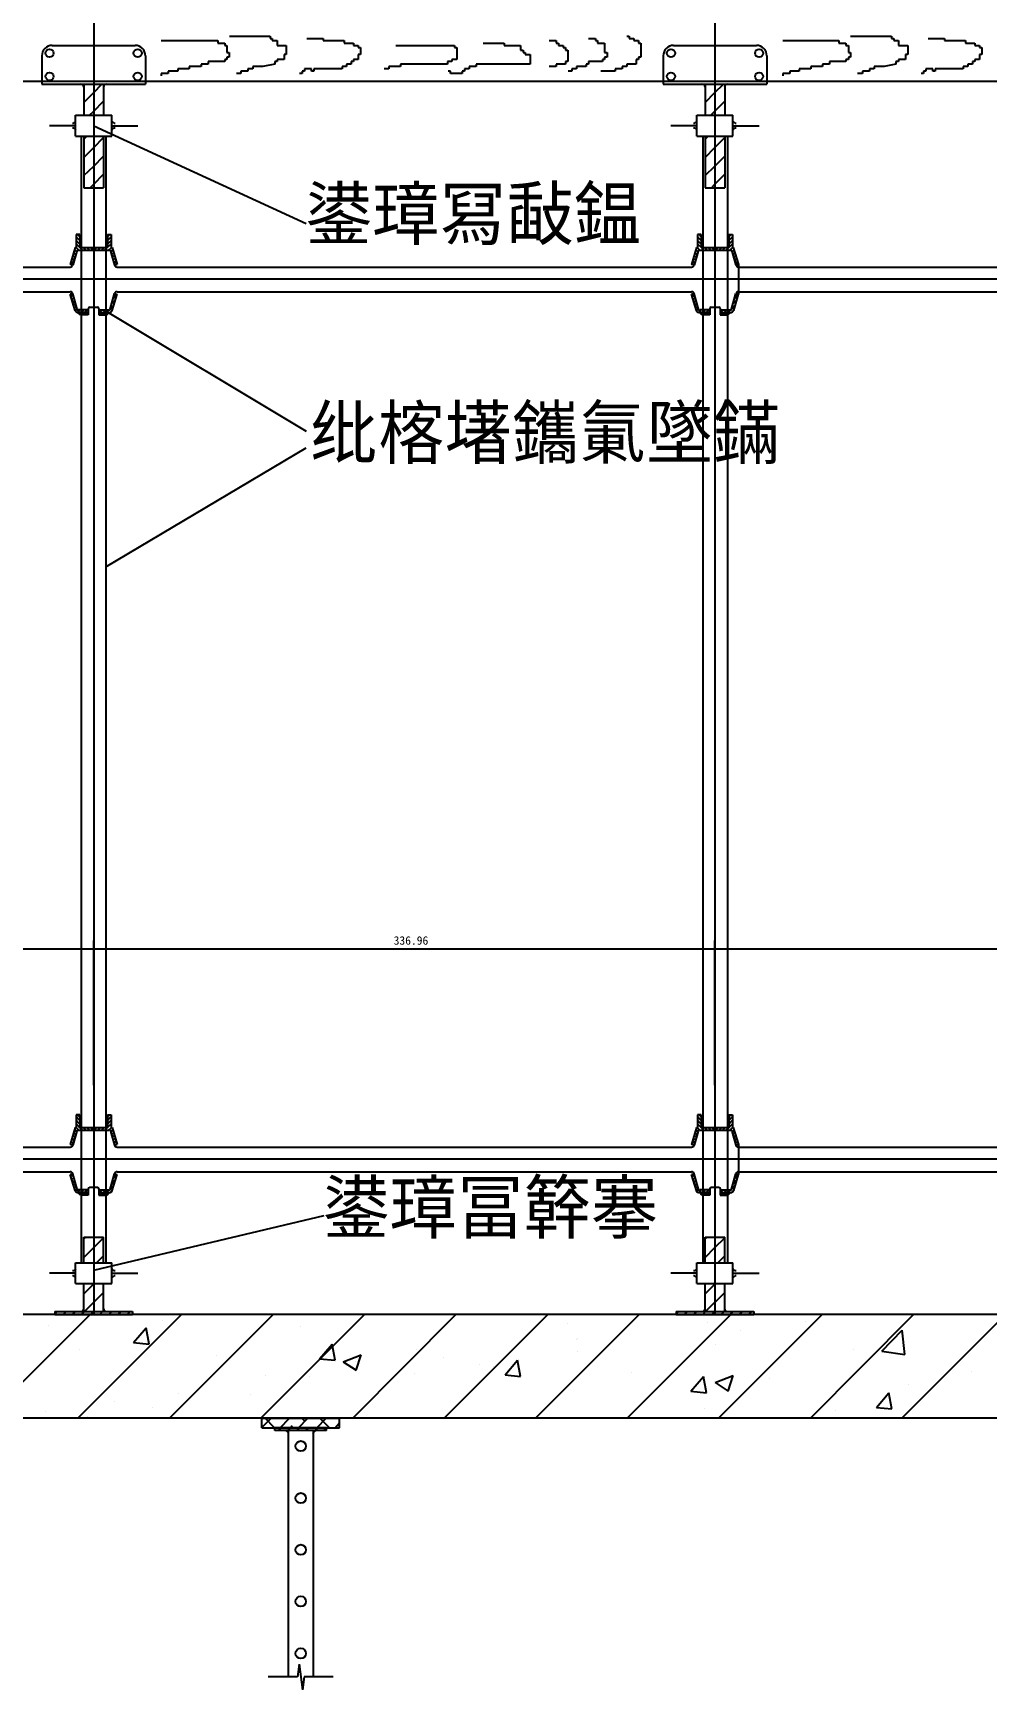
# Model space of a CAD drawing. Header units: metres. Extents: x 0 to 228, y 0 to 136.
# Drawn here: x 89.34 to 115.2, y 37.41 to 82.34 of the extents above; entities that cross this region are included whole.
import ezdxf

# ---------------------------------------------------------------- set-up
doc = ezdxf.new("R2010")
doc.units = ezdxf.units.M
doc.layers.add(' ', color=7, linetype='Continuous')

msp = doc.modelspace()

# ---------------------------------------------------------------- linework, layer by layer
at = {"layer": ' '}
for p, q in [((90.99, 83.84), (90.99, 47.59)), ((107.83, 83.84), (107.83, 47.59)), ((94.67, 82.26), (95.57, 82.26)), ((95.57, 82.26), (95.77, 82.26)), ((95.77, 82.26), (95.77, 82.2)), ((105.44, 82.26), (105.51, 82.26)), ((105.51, 82.26), (105.51, 82.2)), ((111.51, 82.26), (112.42, 82.26)), ((112.42, 82.26), (112.62, 82.26)), ((112.62, 82.26), (112.62, 82.2)), ((89.86, 82.01), (92.11, 82.01)), ((92.82, 82.14), (94.35, 82.14)), ((94.35, 82.14), (94.35, 82.07)), ((94.35, 82.07), (94.54, 82.07)), ((94.54, 82.07), (94.54, 82.01)), ((94.54, 82.01), (94.6, 82.01)), ((94.6, 82.01), (94.6, 81.82)), ((94.6, 81.82), (94.66, 81.82)), ((94.66, 81.82), (94.66, 81.69)), ((95.77, 82.2), (95.83, 82.2)), ((95.83, 82.2), (95.83, 82.14)), ((95.83, 82.14), (95.96, 82.14)), ((95.96, 82.14), (95.96, 82.01)), ((95.96, 82.01), (96.21, 82.01)), ((96.21, 82.01), (96.21, 81.76)), ((96.77, 82.2), (97.21, 82.2)), ((97.21, 82.2), (97.21, 82.14)), ((97.21, 82.14), (97.78, 82.14)), ((97.78, 82.14), (97.78, 82.07)), ((97.78, 82.07), (98.03, 82.07)), ((98.03, 82.07), (98.03, 82.01)), ((98.03, 82.01), (98.16, 82.01)), ((98.16, 82.01), (98.16, 81.95)), ((98.16, 81.95), (98.22, 81.95)), ((98.22, 81.95), (98.22, 81.76)), ((99.18, 82.01), (100.77, 82.01)), ((100.77, 82.01), (100.77, 81.95)), ((100.77, 81.95), (100.83, 81.95)), ((100.83, 81.95), (100.83, 81.63)), ((101.55, 82.07), (102.12, 82.07)), ((102.12, 82.07), (102.12, 82.01)), ((102.12, 82.01), (102.56, 82.01)), ((102.56, 82.01), (102.56, 81.88)), ((102.56, 81.88), (102.63, 81.88)), ((102.63, 81.88), (102.63, 81.82)), ((102.63, 81.82), (102.69, 81.82)), ((102.69, 81.82), (102.69, 81.76)), ((103.34, 82.14), (103.53, 82.14)), ((103.53, 82.14), (103.53, 82.07)), ((103.53, 82.07), (103.59, 82.07)), ((103.59, 82.07), (103.59, 82.01)), ((103.59, 82.01), (103.72, 82.01)), ((103.72, 82.01), (103.72, 81.95)), ((103.72, 81.95), (103.78, 81.95)), ((103.78, 81.95), (103.78, 81.88)), ((103.78, 81.88), (103.84, 81.88)), ((103.84, 81.88), (103.84, 81.57)), ((104.4, 82.2), (104.59, 82.2)), ((104.59, 82.2), (104.59, 82.14)), ((104.59, 82.14), (104.65, 82.14)), ((104.65, 82.14), (104.65, 82.07)), ((104.65, 82.07), (104.84, 82.07)), ((104.84, 82.07), (104.84, 81.82)), ((104.84, 81.82), (104.91, 81.82)), ((104.91, 81.82), (104.91, 81.69)), ((105.51, 82.2), (105.63, 82.2)), ((105.63, 82.2), (105.63, 82.14)), ((105.63, 82.14), (105.76, 82.14)), ((105.76, 82.14), (105.76, 82.07)), ((105.76, 82.07), (105.82, 82.07)), ((105.82, 82.07), (105.82, 81.69)), ((106.71, 82.01), (108.96, 82.01)), ((109.67, 82.14), (111.19, 82.14)), ((111.19, 82.14), (111.19, 82.07)), ((111.19, 82.07), (111.38, 82.07)), ((111.38, 82.07), (111.38, 82.01)), ((111.38, 82.01), (111.45, 82.01)), ((111.45, 82.01), (111.45, 81.82)), ((111.45, 81.82), (111.51, 81.82)), ((111.51, 81.82), (111.51, 81.69)), ((112.62, 82.2), (112.68, 82.2)), ((112.68, 82.2), (112.68, 82.14)), ((112.68, 82.14), (112.81, 82.14)), ((112.81, 82.14), (112.81, 82.01)), ((112.81, 82.01), (113.06, 82.01)), ((113.06, 82.01), (113.06, 81.76)), ((113.61, 82.2), (114.06, 82.2)), ((114.06, 82.2), (114.06, 82.14)), ((114.06, 82.14), (114.63, 82.14)), ((114.63, 82.14), (114.63, 82.07)), ((114.63, 82.07), (114.88, 82.07)), ((114.88, 82.07), (114.88, 82.01)), ((114.88, 82.01), (115.01, 82.01)), ((115.01, 82.01), (115.01, 81.95)), ((115.01, 81.95), (115.07, 81.95)), ((115.07, 81.95), (115.07, 81.76)), ((89.58, 81.73), (89.58, 80.96)), ((92.39, 81.73), (92.39, 80.96)), ((93.27, 81.38), (93.27, 81.31)), ((93.58, 81.38), (93.27, 81.38)), ((93.58, 81.44), (93.58, 81.38)), ((93.9, 81.44), (93.58, 81.44)), ((94.09, 81.5), (93.9, 81.5)), ((93.9, 81.5), (93.9, 81.44)), ((94.09, 81.57), (94.09, 81.5)), ((94.54, 81.57), (94.09, 81.57)), ((94.6, 81.63), (94.54, 81.63)), ((94.54, 81.63), (94.54, 81.57)), ((94.66, 81.69), (94.6, 81.69)), ((94.6, 81.69), (94.6, 81.63)), ((95.3, 81.38), (95.17, 81.38)), ((95.17, 81.38), (95.17, 81.31)), ((95.3, 81.44), (95.3, 81.38)), ((95.57, 81.44), (95.3, 81.44)), ((95.9, 81.5), (95.57, 81.44)), ((95.96, 81.57), (95.9, 81.57)), ((95.9, 81.57), (95.9, 81.5)), ((96.15, 81.63), (95.96, 81.63)), ((95.96, 81.63), (95.96, 81.57)), ((96.15, 81.76), (96.15, 81.63)), ((96.21, 81.76), (96.15, 81.76)), ((96.89, 81.38), (96.7, 81.38)), ((96.7, 81.38), (96.7, 81.31)), ((96.89, 81.31), (96.89, 81.38)), ((96.96, 81.38), (96.96, 81.31)), ((97.72, 81.38), (96.96, 81.38)), ((97.84, 81.44), (97.72, 81.44)), ((97.72, 81.44), (97.72, 81.38)), ((97.97, 81.5), (97.84, 81.5)), ((97.84, 81.5), (97.84, 81.44)), ((98.03, 81.57), (97.97, 81.57)), ((97.97, 81.57), (97.97, 81.5)), ((98.16, 81.63), (98.03, 81.63)), ((98.03, 81.63), (98.03, 81.57)), ((98.16, 81.76), (98.16, 81.63)), ((98.22, 81.76), (98.16, 81.76)), ((98.99, 81.38), (98.86, 81.38)), ((98.99, 81.44), (98.99, 81.38)), ((99.31, 81.44), (98.99, 81.44)), ((100.58, 81.5), (99.31, 81.5)), ((99.31, 81.5), (99.31, 81.44)), ((100.7, 81.57), (100.58, 81.57)), ((100.58, 81.57), (100.58, 81.5)), ((100.83, 81.63), (100.7, 81.63)), ((100.7, 81.63), (100.7, 81.57)), ((101.17, 81.38), (101.04, 81.38)), ((101.04, 81.38), (101.04, 81.31)), ((101.36, 81.44), (101.17, 81.44)), ((101.17, 81.44), (101.17, 81.38)), ((102.82, 81.5), (101.36, 81.5)), ((101.36, 81.5), (101.36, 81.44)), ((102.69, 81.76), (102.82, 81.76)), ((102.82, 81.76), (102.82, 81.5)), ((103.53, 81.44), (103.34, 81.44)), ((103.78, 81.5), (103.53, 81.5)), ((103.53, 81.5), (103.53, 81.44)), ((103.78, 81.57), (103.78, 81.5)), ((103.84, 81.57), (103.78, 81.57)), ((103.95, 81.38), (103.95, 81.31)), ((104.08, 81.38), (103.95, 81.38)), ((104.34, 81.44), (104.08, 81.44)), ((104.08, 81.44), (104.08, 81.38)), ((104.4, 81.5), (104.34, 81.5)), ((104.34, 81.5), (104.34, 81.44)), ((104.78, 81.57), (104.4, 81.57)), ((104.4, 81.57), (104.4, 81.5)), ((104.84, 81.63), (104.78, 81.63)), ((104.78, 81.63), (104.78, 81.57)), ((104.91, 81.69), (104.84, 81.69)), ((104.84, 81.69), (104.84, 81.63)), ((105.32, 81.38), (105.13, 81.38)), ((105.13, 81.38), (105.13, 81.31)), ((105.44, 81.44), (105.32, 81.44)), ((105.32, 81.44), (105.32, 81.38)), ((105.7, 81.5), (105.44, 81.5)), ((105.44, 81.5), (105.44, 81.44)), ((105.7, 81.63), (105.7, 81.5)), ((105.76, 81.63), (105.7, 81.63)), ((105.82, 81.69), (105.76, 81.69)), ((105.76, 81.69), (105.76, 81.63)), ((106.43, 81.73), (106.43, 80.96)), ((109.24, 81.73), (109.24, 80.96)), ((110.43, 81.38), (110.12, 81.38)), ((110.12, 81.38), (110.12, 81.31)), ((110.75, 81.44), (110.43, 81.44)), ((110.43, 81.44), (110.43, 81.38)), ((110.94, 81.5), (110.75, 81.5)), ((110.75, 81.5), (110.75, 81.44)), ((111.38, 81.57), (110.94, 81.57)), ((110.94, 81.57), (110.94, 81.5)), ((111.38, 81.63), (111.38, 81.57)), ((111.45, 81.63), (111.38, 81.63)), ((111.45, 81.69), (111.45, 81.63)), ((111.51, 81.69), (111.45, 81.69)), ((112.02, 81.38), (112.02, 81.31)), ((112.15, 81.38), (112.02, 81.38)), ((112.15, 81.44), (112.15, 81.38)), ((112.42, 81.44), (112.15, 81.44)), ((112.74, 81.5), (112.42, 81.44)), ((112.74, 81.57), (112.74, 81.5)), ((112.81, 81.57), (112.74, 81.57)), ((112.81, 81.63), (112.81, 81.57)), ((113, 81.63), (112.81, 81.63)), ((113.06, 81.76), (113, 81.76)), ((113, 81.76), (113, 81.63)), ((113.55, 81.38), (113.55, 81.31)), ((113.74, 81.38), (113.55, 81.38)), ((113.74, 81.31), (113.74, 81.38)), ((114.56, 81.38), (113.8, 81.38)), ((113.8, 81.38), (113.8, 81.31)), ((114.56, 81.44), (114.56, 81.38)), ((114.69, 81.44), (114.56, 81.44)), ((114.69, 81.5), (114.69, 81.44)), ((114.82, 81.5), (114.69, 81.5)), ((114.82, 81.57), (114.82, 81.5)), ((114.88, 81.57), (114.82, 81.57)), ((114.88, 81.63), (114.88, 81.57)), ((115.01, 81.63), (114.88, 81.63)), ((115.07, 81.76), (115.01, 81.76)), ((115.01, 81.76), (115.01, 81.63)), ((128.89, 81.03), (36.23, 81.03)), ((89.58, 80.96), (92.39, 80.96)), ((90.72, 80.96), (90.72, 80.12)), ((90.99, 80.73), (91.21, 80.96)), ((91.25, 80.96), (91.25, 80.12)), ((92.82, 81.25), (92.82, 81.19)), ((93.01, 81.25), (92.82, 81.25)), ((93.27, 81.31), (93.01, 81.31)), ((93.01, 81.31), (93.01, 81.25)), ((94.98, 81.25), (94.86, 81.25)), ((95.17, 81.31), (94.98, 81.31)), ((94.98, 81.31), (94.98, 81.25)), ((96.64, 81.25), (96.57, 81.25)), ((96.7, 81.31), (96.64, 81.31)), ((96.64, 81.31), (96.64, 81.25)), ((96.96, 81.31), (96.89, 81.31)), ((100.66, 81.31), (100.6, 81.31)), ((100.66, 81.25), (100.66, 81.31)), ((100.98, 81.25), (100.66, 81.25)), ((101.04, 81.31), (100.98, 81.31)), ((100.98, 81.31), (100.98, 81.25)), ((103.95, 81.31), (103.85, 81.31)), ((105.13, 81.31), (104.74, 81.31)), ((106.43, 80.96), (109.24, 80.96)), ((107.57, 80.96), (107.57, 80.12)), ((107.83, 80.73), (108.06, 80.96)), ((108.1, 80.96), (108.1, 80.12)), ((109.86, 81.25), (109.67, 81.25)), ((109.67, 81.25), (109.67, 81.19)), ((109.86, 81.31), (109.86, 81.25)), ((110.12, 81.31), (109.86, 81.31)), ((111.83, 81.25), (111.7, 81.25)), ((111.83, 81.31), (111.83, 81.25)), ((112.02, 81.31), (111.83, 81.31)), ((113.49, 81.25), (113.42, 81.25)), ((113.49, 81.31), (113.49, 81.25)), ((113.55, 81.31), (113.49, 81.31)), ((113.8, 81.31), (113.74, 81.31)), ((90.72, 80.46), (90.99, 80.73)), ((90.99, 80.23), (91.25, 80.5)), ((107.57, 80.46), (107.83, 80.73)), ((107.83, 80.23), (108.1, 80.5)), ((90.49, 80.12), (91.48, 80.12)), ((90.49, 79.55), (90.49, 80.12)), ((90.87, 80.12), (90.99, 80.23)), ((91.48, 79.55), (91.48, 80.12)), ((107.34, 80.12), (108.32, 80.12)), ((107.34, 79.55), (107.34, 80.12)), ((107.72, 80.12), (107.83, 80.23)), ((108.32, 79.55), (108.32, 80.12)), ((90.49, 79.83), (89.79, 79.83)), ((90.49, 79.55), (91.48, 79.55)), ((90.65, 79.55), (90.65, 48.99)), ((90.72, 79.55), (90.72, 78.15)), ((90.72, 79.47), (90.8, 79.55)), ((90.99, 79.83), (96.75, 77.18)), ((91.25, 79.55), (91.25, 78.15)), ((91.32, 79.55), (91.32, 48.99)), ((91.48, 79.83), (92.18, 79.83)), ((107.34, 79.83), (106.64, 79.83)), ((107.34, 79.55), (108.32, 79.55)), ((107.5, 79.55), (107.5, 48.99)), ((107.57, 79.55), (107.57, 78.15)), ((107.57, 79.47), (107.65, 79.55)), ((108.1, 79.55), (108.1, 78.15)), ((108.17, 79.55), (108.17, 48.99)), ((108.32, 79.83), (109.03, 79.83)), ((90.72, 78.97), (90.99, 79.24)), ((90.99, 79.24), (91.25, 79.51)), ((107.57, 78.97), (107.83, 79.24)), ((107.83, 79.24), (108.1, 79.51)), ((90.72, 78.48), (90.99, 78.74)), ((90.99, 78.74), (91.25, 79.01)), ((107.57, 78.48), (107.83, 78.74)), ((107.83, 78.74), (108.1, 79.01)), ((90.89, 78.15), (90.99, 78.25)), ((90.99, 78.25), (91.25, 78.52)), ((107.74, 78.15), (107.83, 78.25)), ((107.83, 78.25), (108.1, 78.52)), ((90.72, 78.15), (91.25, 78.15)), ((107.57, 78.15), (108.1, 78.15)), ((90.51, 76.88), (90.51, 76.53)), ((90.61, 76.88), (90.51, 76.88)), ((90.61, 76.82), (90.55, 76.88)), ((90.61, 76.88), (90.61, 76.53)), ((91.36, 76.88), (91.36, 76.53)), ((91.36, 76.88), (91.46, 76.88)), ((91.36, 76.82), (91.42, 76.88)), ((91.46, 76.88), (91.46, 76.53)), ((107.36, 76.88), (107.36, 76.53)), ((107.46, 76.88), (107.36, 76.88)), ((107.46, 76.82), (107.4, 76.88)), ((107.46, 76.88), (107.46, 76.53)), ((108.21, 76.88), (108.21, 76.53)), ((108.21, 76.88), (108.31, 76.88)), ((108.21, 76.82), (108.27, 76.88)), ((108.31, 76.88), (108.31, 76.53)), ((90.48, 76.53), (90.35, 76.07)), ((90.53, 76.43), (90.42, 76.05)), ((90.5, 76.33), (90.44, 76.39)), ((90.52, 76.41), (90.47, 76.47)), ((90.48, 76.53), (90.51, 76.53)), ((90.61, 76.72), (90.51, 76.82)), ((90.61, 76.62), (90.51, 76.72)), ((90.65, 76.49), (90.51, 76.63)), ((90.58, 76.46), (90.51, 76.53)), ((90.56, 76.46), (91.41, 76.46)), ((90.61, 76.53), (91.36, 76.53)), ((90.68, 76.46), (90.65, 76.49)), ((90.77, 76.46), (90.7, 76.53)), ((90.87, 76.46), (90.8, 76.53)), ((90.97, 76.46), (90.9, 76.53)), ((91, 76.46), (91.07, 76.53)), ((91.1, 76.46), (91.17, 76.53)), ((91.2, 76.46), (91.27, 76.53)), ((91.3, 76.46), (91.32, 76.49)), ((91.32, 76.49), (91.46, 76.63)), ((91.36, 76.72), (91.46, 76.82)), ((91.36, 76.62), (91.46, 76.72)), ((91.39, 76.46), (91.47, 76.53)), ((91.44, 76.43), (91.55, 76.05)), ((91.45, 76.41), (91.5, 76.47)), ((91.46, 76.53), (91.49, 76.53)), ((91.47, 76.33), (91.53, 76.39)), ((91.49, 76.53), (91.62, 76.07)), ((107.33, 76.53), (107.2, 76.07)), ((107.38, 76.43), (107.27, 76.05)), ((107.35, 76.33), (107.29, 76.39)), ((107.37, 76.41), (107.31, 76.47)), ((107.33, 76.53), (107.36, 76.53)), ((107.42, 76.46), (107.35, 76.53)), ((107.46, 76.72), (107.36, 76.82)), ((107.46, 76.62), (107.36, 76.72)), ((107.5, 76.49), (107.36, 76.63)), ((107.41, 76.46), (108.26, 76.46)), ((107.46, 76.53), (108.21, 76.53)), ((107.52, 76.46), (107.5, 76.49)), ((107.62, 76.46), (107.55, 76.53)), ((107.72, 76.46), (107.65, 76.53)), ((107.82, 76.46), (107.75, 76.53)), ((107.85, 76.46), (107.92, 76.53)), ((107.95, 76.46), (108.02, 76.53)), ((108.04, 76.46), (108.11, 76.53)), ((108.14, 76.46), (108.17, 76.49)), ((108.17, 76.49), (108.31, 76.63)), ((108.21, 76.72), (108.31, 76.82)), ((108.21, 76.62), (108.31, 76.72)), ((108.24, 76.46), (108.31, 76.53)), ((108.29, 76.43), (108.4, 76.05)), ((108.3, 76.41), (108.35, 76.47)), ((108.31, 76.53), (108.33, 76.53)), ((108.32, 76.33), (108.37, 76.39)), ((108.33, 76.53), (108.47, 76.07)), ((74.77, 76), (90.35, 76)), ((90.37, 76.07), (90.35, 76.07)), ((90.37, 76.07), (90.36, 76.08)), ((90.43, 76.1), (90.38, 76.16)), ((90.46, 76.18), (90.4, 76.24)), ((90.48, 76.26), (90.42, 76.31)), ((91.49, 76.26), (91.55, 76.31)), ((91.51, 76.18), (91.57, 76.24)), ((91.54, 76.1), (91.59, 76.16)), ((91.6, 76.07), (91.61, 76.08)), ((91.6, 76.07), (91.62, 76.07)), ((91.62, 76), (107.2, 76)), ((107.21, 76.07), (107.2, 76.08)), ((107.22, 76.07), (107.2, 76.07)), ((107.28, 76.1), (107.23, 76.16)), ((107.31, 76.18), (107.25, 76.24)), ((107.33, 76.26), (107.27, 76.31)), ((108.34, 76.26), (108.4, 76.31)), ((108.36, 76.18), (108.42, 76.24)), ((108.39, 76.1), (108.44, 76.16)), ((108.45, 76.07), (108.46, 76.08)), ((108.45, 76.07), (108.47, 76.07)), ((108.47, 76.07), (108.47, 75.26)), ((108.47, 76), (124.05, 76)), ((124.68, 75.67), (40.44, 75.67)), ((74.77, 75.33), (90.35, 75.33)), ((90.37, 75.26), (90.35, 75.26)), ((90.48, 74.82), (90.35, 75.26)), ((90.37, 75.19), (90.42, 75.24)), ((90.39, 75.12), (90.45, 75.17)), ((90.54, 74.86), (90.42, 75.28)), ((90.42, 75.04), (90.47, 75.1)), ((91.43, 74.86), (91.55, 75.28)), ((91.47, 75), (91.57, 75.1)), ((91.49, 74.82), (91.62, 75.26)), ((91.51, 75.14), (91.61, 75.24)), ((91.6, 75.26), (91.62, 75.26)), ((91.62, 75.33), (107.2, 75.33)), ((107.22, 75.26), (107.2, 75.26)), ((107.33, 74.82), (107.2, 75.26)), ((107.22, 75.19), (107.27, 75.24)), ((107.24, 75.12), (107.3, 75.17)), ((107.26, 75.04), (107.32, 75.1)), ((107.39, 74.86), (107.27, 75.28)), ((108.28, 74.86), (108.4, 75.28)), ((108.32, 75), (108.42, 75.1)), ((108.34, 74.82), (108.47, 75.26)), ((108.36, 75.14), (108.46, 75.24)), ((108.45, 75.26), (108.47, 75.26)), ((108.47, 75.33), (124.05, 75.33)), ((90.44, 74.96), (90.49, 75.02)), ((90.46, 74.88), (90.52, 74.94)), ((90.48, 74.81), (90.54, 74.86)), ((90.54, 74.77), (90.61, 74.84)), ((90.84, 74.77), (90.55, 74.77)), ((90.63, 74.7), (90.56, 74.77)), ((90.84, 74.84), (90.57, 74.84)), ((90.84, 74.7), (90.63, 74.7)), ((90.64, 74.77), (90.65, 74.77)), ((90.65, 74.77), (90.71, 74.84)), ((90.74, 74.77), (90.81, 74.84)), ((90.84, 74.87), (90.84, 74.77)), ((90.84, 74.77), (90.84, 74.7)), ((90.84, 74.77), (90.84, 74.77)), ((90.88, 74.91), (91.09, 74.91)), ((91.13, 74.87), (91.13, 74.77)), ((91.13, 74.84), (91.4, 74.84)), ((91.13, 74.77), (91.13, 74.7)), ((91.13, 74.77), (91.42, 74.77)), ((91.13, 74.7), (91.34, 74.7)), ((91.14, 74.77), (91.21, 74.84)), ((91.24, 74.77), (91.31, 74.84)), ((91.26, 74.84), (96.75, 71.55)), ((91.33, 74.77), (91.41, 74.84)), ((91.34, 74.7), (91.41, 74.77)), ((91.43, 74.86), (91.53, 74.97)), ((91.44, 74.77), (91.49, 74.83)), ((107.29, 74.96), (107.34, 75.02)), ((107.31, 74.88), (107.37, 74.94)), ((107.33, 74.81), (107.39, 74.86)), ((107.39, 74.77), (107.46, 74.84)), ((107.69, 74.77), (107.39, 74.77)), ((107.48, 74.7), (107.41, 74.77)), ((107.69, 74.84), (107.42, 74.84)), ((107.69, 74.7), (107.48, 74.7)), ((107.49, 74.77), (107.5, 74.77)), ((107.5, 74.77), (107.56, 74.84)), ((107.59, 74.77), (107.66, 74.84)), ((107.69, 74.87), (107.69, 74.77)), ((107.69, 74.77), (107.69, 74.7)), ((107.69, 74.77), (107.69, 74.77)), ((107.73, 74.91), (107.94, 74.91)), ((107.97, 74.87), (107.97, 74.77)), ((107.97, 74.84), (108.25, 74.84)), ((107.97, 74.77), (107.97, 74.7)), ((107.97, 74.77), (108.27, 74.77)), ((107.97, 74.7), (108.18, 74.7)), ((107.98, 74.77), (108.05, 74.84)), ((108.08, 74.77), (108.15, 74.84)), ((108.18, 74.77), (108.25, 74.84)), ((108.18, 74.7), (108.25, 74.77)), ((108.28, 74.86), (108.38, 74.97)), ((108.28, 74.77), (108.34, 74.83)), ((91.32, 67.87), (96.75, 71.1)), ((90.48, 52.66), (90.35, 52.2)), ((90.52, 52.54), (90.47, 52.6)), ((90.48, 52.66), (90.51, 52.66)), ((90.61, 53.01), (90.51, 53.01)), ((90.51, 53.01), (90.51, 52.66)), ((90.61, 52.85), (90.51, 52.96)), ((90.61, 52.75), (90.51, 52.86)), ((90.65, 52.62), (90.51, 52.76)), ((90.58, 52.59), (90.51, 52.66)), ((90.61, 52.95), (90.55, 53.01)), ((90.56, 52.59), (91.41, 52.59)), ((90.61, 53.01), (90.61, 52.66)), ((90.61, 52.66), (91.36, 52.66)), ((90.68, 52.59), (90.65, 52.62)), ((90.77, 52.59), (90.7, 52.66)), ((90.87, 52.59), (90.8, 52.66)), ((90.97, 52.59), (90.9, 52.66)), ((91, 52.59), (91.07, 52.66)), ((91.1, 52.59), (91.17, 52.66)), ((91.2, 52.59), (91.27, 52.66)), ((91.3, 52.59), (91.32, 52.62)), ((91.32, 52.62), (91.46, 52.76)), ((91.36, 53.01), (91.46, 53.01)), ((91.36, 53.01), (91.36, 52.66)), ((91.36, 52.95), (91.42, 53.01)), ((91.36, 52.85), (91.46, 52.96)), ((91.36, 52.75), (91.46, 52.86)), ((91.39, 52.59), (91.47, 52.66)), ((91.45, 52.54), (91.5, 52.6)), ((91.46, 53.01), (91.46, 52.66)), ((91.46, 52.66), (91.49, 52.66)), ((91.49, 52.66), (91.62, 52.2)), ((107.33, 52.66), (107.2, 52.2)), ((107.37, 52.54), (107.31, 52.6)), ((107.33, 52.66), (107.36, 52.66)), ((107.42, 52.59), (107.35, 52.66)), ((107.46, 53.01), (107.36, 53.01)), ((107.36, 53.01), (107.36, 52.66)), ((107.46, 52.85), (107.36, 52.96)), ((107.46, 52.75), (107.36, 52.86)), ((107.5, 52.62), (107.36, 52.76)), ((107.46, 52.95), (107.4, 53.01)), ((107.41, 52.59), (108.26, 52.59)), ((107.46, 53.01), (107.46, 52.66)), ((107.46, 52.66), (108.21, 52.66)), ((107.52, 52.59), (107.5, 52.62)), ((107.62, 52.59), (107.55, 52.66)), ((107.72, 52.59), (107.65, 52.66)), ((107.82, 52.59), (107.75, 52.66)), ((107.85, 52.59), (107.92, 52.66)), ((107.95, 52.59), (108.02, 52.66)), ((108.04, 52.59), (108.11, 52.66)), ((108.14, 52.59), (108.17, 52.62)), ((108.17, 52.62), (108.31, 52.76)), ((108.21, 53.01), (108.31, 53.01)), ((108.21, 53.01), (108.21, 52.66)), ((108.21, 52.95), (108.27, 53.01)), ((108.21, 52.85), (108.31, 52.96)), ((108.21, 52.75), (108.31, 52.86)), ((108.24, 52.59), (108.31, 52.66)), ((108.3, 52.54), (108.35, 52.6)), ((108.31, 53.01), (108.31, 52.66)), ((108.31, 52.66), (108.33, 52.66)), ((108.33, 52.66), (108.47, 52.2)), ((74.77, 52.13), (90.35, 52.13)), ((90.37, 52.2), (90.35, 52.2)), ((90.37, 52.2), (90.36, 52.21)), ((90.43, 52.24), (90.38, 52.29)), ((90.46, 52.31), (90.4, 52.37)), ((90.53, 52.56), (90.42, 52.18)), ((90.48, 52.39), (90.42, 52.45)), ((90.5, 52.47), (90.44, 52.52)), ((91.44, 52.56), (91.55, 52.18)), ((91.47, 52.47), (91.53, 52.52)), ((91.49, 52.39), (91.55, 52.45)), ((91.51, 52.31), (91.57, 52.37)), ((91.54, 52.24), (91.59, 52.29)), ((91.6, 52.2), (91.61, 52.21)), ((91.6, 52.2), (91.62, 52.2)), ((91.62, 52.13), (107.2, 52.13)), ((107.21, 52.2), (107.2, 52.21)), ((107.22, 52.2), (107.2, 52.2)), ((107.28, 52.24), (107.23, 52.29)), ((107.31, 52.31), (107.25, 52.37)), ((107.38, 52.56), (107.27, 52.18)), ((107.33, 52.39), (107.27, 52.45)), ((107.35, 52.47), (107.29, 52.52)), ((108.29, 52.56), (108.4, 52.18)), ((108.32, 52.47), (108.37, 52.52)), ((108.34, 52.39), (108.4, 52.45)), ((108.36, 52.31), (108.42, 52.37)), ((108.39, 52.24), (108.44, 52.29)), ((108.45, 52.2), (108.46, 52.21)), ((108.45, 52.2), (108.47, 52.2)), ((108.47, 52.2), (108.47, 51.39)), ((108.47, 52.13), (124.05, 52.13)), ((124.68, 51.8), (40.44, 51.8)), ((74.77, 51.46), (90.35, 51.46)), ((90.48, 50.95), (90.35, 51.39)), ((90.37, 51.39), (90.35, 51.39)), ((90.37, 51.33), (90.42, 51.37)), ((90.39, 51.25), (90.45, 51.3)), ((90.54, 50.99), (90.42, 51.41)), ((90.42, 51.17), (90.47, 51.23)), ((91.43, 50.99), (91.55, 51.41)), ((91.47, 51.13), (91.57, 51.24)), ((91.49, 50.95), (91.62, 51.39)), ((91.51, 51.27), (91.61, 51.38)), ((91.6, 51.39), (91.62, 51.39)), ((91.62, 51.46), (107.2, 51.46)), ((107.33, 50.95), (107.2, 51.39)), ((107.22, 51.39), (107.2, 51.39)), ((107.22, 51.33), (107.27, 51.37)), ((107.24, 51.25), (107.3, 51.3)), ((107.26, 51.17), (107.32, 51.23)), ((107.39, 50.99), (107.27, 51.41)), ((108.28, 50.99), (108.4, 51.41)), ((108.32, 51.13), (108.42, 51.24)), ((108.34, 50.95), (108.47, 51.39)), ((108.36, 51.27), (108.46, 51.38)), ((108.45, 51.39), (108.47, 51.39)), ((108.47, 51.46), (124.05, 51.46)), ((90.44, 51.09), (90.49, 51.15)), ((90.46, 51.02), (90.52, 51.07)), ((90.48, 50.94), (90.54, 51)), ((90.54, 50.9), (90.61, 50.97)), ((90.84, 50.9), (90.55, 50.9)), ((90.63, 50.83), (90.56, 50.9)), ((90.84, 50.97), (90.57, 50.97)), ((90.84, 50.83), (90.63, 50.83)), ((90.64, 50.9), (90.65, 50.91)), ((90.65, 50.91), (90.71, 50.97)), ((90.74, 50.9), (90.81, 50.97)), ((90.84, 51), (90.84, 50.9)), ((90.84, 50.9), (90.84, 50.83)), ((90.84, 50.9), (90.84, 50.9)), ((90.88, 51.04), (91.09, 51.04)), ((91.13, 51), (91.13, 50.9)), ((91.13, 50.97), (91.4, 50.97)), ((91.13, 50.9), (91.42, 50.9)), ((91.13, 50.9), (91.13, 50.83)), ((91.13, 50.83), (91.34, 50.83)), ((91.14, 50.9), (91.21, 50.97)), ((91.24, 50.9), (91.31, 50.97)), ((91.33, 50.9), (91.41, 50.97)), ((91.34, 50.83), (91.41, 50.9)), ((91.43, 50.99), (91.53, 51.1)), ((91.44, 50.9), (91.49, 50.96)), ((107.29, 51.09), (107.34, 51.15)), ((107.31, 51.02), (107.37, 51.07)), ((107.33, 50.94), (107.39, 51)), ((107.39, 50.9), (107.46, 50.97)), ((107.69, 50.9), (107.39, 50.9)), ((107.48, 50.83), (107.41, 50.9)), ((107.69, 50.97), (107.42, 50.97)), ((107.69, 50.83), (107.48, 50.83)), ((107.49, 50.9), (107.5, 50.91)), ((107.5, 50.91), (107.56, 50.97)), ((107.59, 50.9), (107.66, 50.97)), ((107.69, 51), (107.69, 50.9)), ((107.69, 50.9), (107.69, 50.83)), ((107.69, 50.9), (107.69, 50.9)), ((107.73, 51.04), (107.94, 51.04)), ((107.97, 51), (107.97, 50.9)), ((107.97, 50.97), (108.25, 50.97)), ((107.97, 50.9), (108.27, 50.9)), ((107.97, 50.9), (107.97, 50.83)), ((107.97, 50.83), (108.18, 50.83)), ((107.98, 50.9), (108.05, 50.97)), ((108.08, 50.9), (108.15, 50.97)), ((108.18, 50.9), (108.25, 50.97)), ((108.18, 50.83), (108.25, 50.9)), ((108.28, 50.99), (108.38, 51.1)), ((108.28, 50.9), (108.34, 50.96)), ((90.99, 48.79), (97.24, 50.28)), ((90.72, 48.99), (90.72, 49.69)), ((90.72, 49.69), (91.25, 49.69)), ((90.72, 49.64), (90.77, 49.69)), ((90.99, 49.41), (91.25, 49.67)), ((91.25, 48.99), (91.25, 49.69)), ((107.57, 49.69), (108.1, 49.69)), ((107.57, 48.99), (107.57, 49.69)), ((107.57, 49.64), (107.62, 49.69)), ((107.83, 49.41), (108.1, 49.67)), ((108.1, 48.99), (108.1, 49.69)), ((90.49, 48.43), (90.49, 48.99)), ((90.49, 48.99), (91.48, 48.99)), ((90.72, 49.14), (90.99, 49.41)), ((91.06, 48.99), (91.25, 49.18)), ((91.48, 48.43), (91.48, 48.99)), ((107.34, 48.43), (107.34, 48.99)), ((107.34, 48.99), (108.32, 48.99)), ((107.57, 49.14), (107.83, 49.41)), ((107.91, 48.99), (108.1, 49.18)), ((108.32, 48.43), (108.32, 48.99)), ((90.49, 48.71), (89.79, 48.71)), ((91.48, 48.71), (92.18, 48.71)), ((107.34, 48.71), (106.64, 48.71)), ((108.32, 48.71), (109.03, 48.71)), ((90.49, 48.43), (91.48, 48.43)), ((90.72, 47.67), (90.72, 48.43)), ((90.72, 48.15), (91, 48.43)), ((90.74, 47.67), (91.25, 48.19)), ((91.25, 47.67), (91.25, 48.43)), ((107.34, 48.43), (108.32, 48.43)), ((107.57, 47.67), (107.57, 48.43)), ((107.57, 48.15), (107.85, 48.43)), ((107.58, 47.67), (108.1, 48.19)), ((108.1, 47.67), (108.1, 48.43)), ((89.93, 47.67), (92.04, 47.67)), ((89.93, 47.67), (89.93, 47.59)), ((89.93, 47.61), (89.99, 47.67)), ((90.16, 47.59), (90.24, 47.67)), ((90.4, 47.59), (90.49, 47.67)), ((90.65, 47.59), (90.74, 47.67)), ((90.9, 47.59), (90.98, 47.67)), ((91.15, 47.59), (91.23, 47.67)), ((91.23, 47.67), (91.25, 47.69)), ((91.4, 47.59), (91.48, 47.67)), ((91.64, 47.59), (91.73, 47.67)), ((91.89, 47.59), (91.98, 47.67)), ((92.04, 47.67), (92.04, 47.59)), ((106.78, 47.67), (108.89, 47.67)), ((106.78, 47.67), (106.78, 47.59)), ((106.78, 47.61), (106.84, 47.67)), ((107, 47.59), (107.09, 47.67)), ((107.25, 47.59), (107.34, 47.67)), ((107.5, 47.59), (107.58, 47.67)), ((107.75, 47.59), (107.83, 47.67)), ((108, 47.59), (108.08, 47.67)), ((108.08, 47.67), (108.1, 47.69)), ((108.24, 47.59), (108.33, 47.67)), ((108.49, 47.59), (108.58, 47.67)), ((108.74, 47.59), (108.83, 47.67)), ((108.89, 47.67), (108.89, 47.59)), ((128.89, 47.59), (36.23, 47.59)), ((88.08, 44.78), (90.89, 47.59)), ((89.76, 47.29), (89.76, 47.29)), ((89.93, 47.59), (92.04, 47.59)), ((90.56, 44.78), (93.37, 47.59)), ((92.07, 46.83), (92.41, 47.23)), ((92.49, 46.79), (92.41, 47.23)), ((92.85, 47.43), (92.85, 47.43)), ((93.04, 44.78), (95.85, 47.59)), ((95.52, 44.78), (98.33, 47.59)), ((96.6, 47.27), (96.6, 47.27)), ((98.01, 44.78), (100.81, 47.59)), ((100.49, 44.78), (103.3, 47.59)), ((102.97, 44.78), (105.78, 47.59)), ((103.83, 47.35), (103.83, 47.35)), ((105.45, 44.78), (108.26, 47.59)), ((106.78, 47.59), (108.89, 47.59)), ((107.63, 47.37), (107.63, 47.37)), ((107.93, 44.78), (110.74, 47.59)), ((110.29, 47.4), (110.29, 47.4)), ((110.42, 44.78), (113.22, 47.59)), ((112.9, 44.78), (115.71, 47.59)), ((92.07, 46.83), (92.49, 46.79)), ((97.11, 46.39), (97.45, 46.79)), ((97.53, 46.35), (97.45, 46.79)), ((100.35, 47.11), (100.35, 47.11)), ((104.08, 46.92), (104.08, 46.92)), ((104.1, 46.95), (104.1, 46.95)), ((107.84, 46.79), (107.84, 46.79)), ((108.53, 47.16), (108.53, 47.16)), ((112.36, 46.6), (112.91, 47.17)), ((112.98, 46.51), (112.91, 47.17)), ((90.59, 46.64), (90.59, 46.64)), ((94.33, 46.48), (94.33, 46.48)), ((97.11, 46.39), (97.53, 46.35)), ((97.75, 46.31), (98.24, 46.5)), ((97.75, 46.31), (98.1, 46.08)), ((98.08, 46.32), (98.08, 46.32)), ((98.1, 46.08), (98.24, 46.5)), ((99.74, 46.64), (99.74, 46.64)), ((100.47, 46.43), (100.47, 46.43)), ((102.14, 45.95), (102.48, 46.35)), ((102.56, 45.91), (102.48, 46.35)), ((104.1, 46.58), (104.1, 46.58)), ((111.59, 46.63), (111.59, 46.63)), ((112.36, 46.6), (112.98, 46.51)), ((95.64, 45.94), (95.64, 45.94)), ((96.83, 45.9), (96.83, 45.9)), ((99.68, 46), (99.68, 46)), ((101.44, 46.23), (101.44, 46.23)), ((101.83, 46.17), (101.83, 46.17)), ((102.14, 45.95), (102.56, 45.91)), ((105.58, 46.01), (105.58, 46.01)), ((107.18, 45.51), (107.52, 45.91)), ((107.6, 45.47), (107.52, 45.91)), ((107.84, 45.75), (108.33, 45.94)), ((108.19, 45.51), (108.33, 45.94)), ((109.32, 45.85), (109.32, 45.85)), ((114.79, 46.05), (114.79, 46.05)), ((93.28, 45.45), (93.28, 45.45)), ((95.25, 45.42), (95.25, 45.42)), ((107.18, 45.51), (107.6, 45.47)), ((107.84, 45.75), (108.19, 45.51)), ((111.19, 45.56), (111.19, 45.56)), ((112.21, 45.07), (112.55, 45.47)), ((112.63, 45.03), (112.55, 45.47)), ((113.07, 45.69), (113.07, 45.69)), ((89.68, 44.96), (89.68, 44.96)), ((91.55, 45.24), (91.55, 45.24)), ((92.59, 45.07), (92.59, 45.07)), ((107.54, 45.03), (107.54, 45.03)), ((111.1, 44.98), (111.1, 44.98)), ((112.21, 45.07), (112.63, 45.03)), ((128.89, 44.78), (36.23, 44.78)), ((90.83, 44.83), (90.83, 44.83)), ((95.55, 44.78), (97.65, 44.78)), ((95.55, 44.52), (95.55, 44.78)), ((95.55, 44.53), (95.8, 44.78)), ((95.55, 44.52), (97.65, 44.52)), ((95.89, 44.52), (95.64, 44.78)), ((97.3, 44.52), (95.9, 44.52)), ((95.9, 44.44), (95.9, 44.52)), ((96.07, 44.44), (95.99, 44.52)), ((96.04, 44.52), (96.3, 44.78)), ((96.32, 44.44), (96.24, 44.52)), ((96.38, 44.52), (96.34, 44.57)), ((96.57, 44.44), (96.49, 44.52)), ((96.54, 44.52), (96.79, 44.78)), ((96.71, 44.7), (96.63, 44.78)), ((96.82, 44.44), (96.73, 44.52)), ((97.07, 44.44), (96.98, 44.52)), ((97.04, 44.52), (97.29, 44.78)), ((97.38, 44.52), (97.12, 44.78)), ((97.3, 44.45), (97.23, 44.52)), ((97.3, 44.44), (97.3, 44.52)), ((97.53, 44.52), (97.65, 44.65)), ((97.65, 44.74), (97.62, 44.78)), ((97.65, 44.52), (97.65, 44.78)), ((97.3, 44.44), (95.9, 44.44)), ((96.26, 44.44), (96.26, 37.76)), ((96.94, 44.44), (96.94, 37.76)), ((96.51, 37.76), (95.72, 37.76)), ((96.56, 38.11), (96.51, 37.76)), ((96.56, 38.11), (96.65, 37.41)), ((96.69, 37.76), (96.65, 37.41)), ((97.48, 37.76), (96.69, 37.76))]:
    msp.add_line(p, q, dxfattribs=at)
for centre, radius in [((89.79, 81.8), 0.11), ((92.18, 81.8), 0.11), ((106.64, 81.8), 0.11), ((109.03, 81.8), 0.11), ((89.79, 81.17), 0.11), ((92.18, 81.17), 0.11), ((106.64, 81.17), 0.11), ((109.03, 81.17), 0.11), ((96.6, 44.02), 0.14), ((96.6, 42.61), 0.14), ((96.6, 41.21), 0.14), ((96.6, 39.81), 0.14), ((96.6, 38.4), 0.14)]:
    msp.add_circle(centre, radius, dxfattribs=at)
for centre, radius, start, end in [((89.86, 81.73), 0.28, 90, 180), ((92.11, 81.73), 0.28, 0, 90), ((106.71, 81.73), 0.28, 90, 180), ((108.96, 81.73), 0.28, 0, 90), ((90.63, 80.87), 0.09, 10.76, 89.63), ((91.34, 80.87), 0.09, 90.37, 169.24), ((107.48, 80.87), 0.09, 10.76, 89.63), ((108.18, 80.87), 0.09, 90.37, 169.24), ((90.41, 80), 0.1, 272.5, 334.88), ((90.41, 79.67), 0.1, 25.12, 87.5), ((91.57, 80), 0.1, 205.12, 267.5), ((91.57, 79.67), 0.1, 92.5, 154.88), ((107.25, 80), 0.1, 272.5, 334.88), ((107.25, 79.67), 0.1, 25.12, 87.5), ((108.41, 80), 0.1, 205.12, 267.5), ((108.41, 79.67), 0.1, 92.5, 154.88), ((90.56, 76.42), 0.04, 90, 164.05), ((91.41, 76.42), 0.04, 15.95, 90), ((107.41, 76.42), 0.04, 90, 164.05), ((108.26, 76.42), 0.04, 15.95, 90), ((90.35, 76.07), 0.07, 270, 344.05), ((90.37, 76.14), 0.07, 270, 344.05), ((91.6, 76.14), 0.07, 195.95, 270), ((91.62, 76.07), 0.07, 195.95, 270), ((107.2, 76.07), 0.07, 270, 344.05), ((107.22, 76.14), 0.07, 270, 344.05), ((108.45, 76.14), 0.07, 195.95, 270), ((108.47, 76.07), 0.07, 195.95, 270), ((90.35, 75.26), 0.07, 15.95, 90), ((90.37, 75.19), 0.07, 15.95, 90), ((91.6, 75.19), 0.07, 90, 164.05), ((91.62, 75.26), 0.07, 90, 164.05), ((107.2, 75.26), 0.07, 15.95, 90), ((107.22, 75.19), 0.07, 15.95, 90), ((108.45, 75.19), 0.07, 90, 164.05), ((108.47, 75.26), 0.07, 90, 164.05), ((90.55, 74.84), 0.07, 195.95, 270), ((90.57, 74.87), 0.04, 195.95, 270), ((90.88, 74.87), 0.04, 90, 180), ((91.09, 74.87), 0.04, 0, 90), ((91.4, 74.87), 0.04, 270, 344.05), ((91.42, 74.84), 0.07, 270, 344.05), ((107.39, 74.84), 0.07, 195.95, 270), ((107.42, 74.87), 0.04, 195.95, 270), ((107.73, 74.87), 0.04, 90, 180), ((107.94, 74.87), 0.04, 0, 90), ((108.25, 74.87), 0.04, 270, 344.05), ((108.27, 74.84), 0.07, 270, 344.05), ((90.56, 52.56), 0.04, 90, 164.05), ((91.41, 52.56), 0.04, 15.95, 90), ((107.41, 52.56), 0.04, 90, 164.05), ((108.26, 52.56), 0.04, 15.95, 90), ((90.35, 52.2), 0.07, 270, 344.05), ((90.37, 52.27), 0.07, 270, 344.05), ((91.6, 52.27), 0.07, 195.95, 270), ((91.62, 52.2), 0.07, 195.95, 270), ((107.2, 52.2), 0.07, 270, 344.05), ((107.22, 52.27), 0.07, 270, 344.05), ((108.45, 52.27), 0.07, 195.95, 270), ((108.47, 52.2), 0.07, 195.95, 270), ((90.35, 51.39), 0.07, 15.95, 90), ((90.37, 51.32), 0.07, 15.95, 90), ((91.6, 51.32), 0.07, 90, 164.05), ((91.62, 51.39), 0.07, 90, 164.05), ((107.2, 51.39), 0.07, 15.95, 90), ((107.22, 51.32), 0.07, 15.95, 90), ((108.45, 51.32), 0.07, 90, 164.05), ((108.47, 51.39), 0.07, 90, 164.05), ((90.55, 50.97), 0.07, 195.95, 270), ((90.57, 51), 0.04, 195.95, 270), ((90.88, 51), 0.04, 90, 180), ((91.09, 51), 0.04, 0, 90), ((91.4, 51), 0.04, 270, 344.05), ((91.42, 50.97), 0.07, 270, 344.05), ((107.39, 50.97), 0.07, 195.95, 270), ((107.42, 51), 0.04, 195.95, 270), ((107.73, 51), 0.04, 90, 180), ((107.94, 51), 0.04, 0, 90), ((108.25, 51), 0.04, 270, 344.05), ((108.27, 50.97), 0.07, 270, 344.05), ((90.41, 48.88), 0.1, 272.5, 334.88), ((90.41, 48.54), 0.1, 25.12, 87.5), ((91.57, 48.88), 0.1, 205.12, 267.5), ((91.57, 48.54), 0.1, 92.5, 154.88), ((107.25, 48.88), 0.1, 272.5, 334.88), ((107.25, 48.54), 0.1, 25.12, 87.5), ((108.41, 48.88), 0.1, 205.12, 267.5), ((108.41, 48.54), 0.1, 92.5, 154.88), ((90.63, 47.76), 0.09, 270.37, 349.24), ((91.34, 47.76), 0.09, 190.76, 269.63), ((107.48, 47.76), 0.09, 270.37, 349.24), ((108.18, 47.76), 0.09, 190.76, 269.63), ((96.18, 44.35), 0.09, 10.76, 89.63), ((97.02, 44.35), 0.09, 90.37, 169.24)]:
    msp.add_arc(centre, radius, start, end, dxfattribs=at)
for points in [[(90.72, 80.89), (90.72, 80.96), (90.63, 80.96)], [(91.25, 80.89), (91.25, 80.96), (91.34, 80.96)], [(107.57, 80.89), (107.57, 80.96), (107.48, 80.96)], [(108.1, 80.89), (108.1, 80.96), (108.18, 80.96)], [(90.49, 79.96), (90.49, 79.91), (90.41, 79.91)], [(90.49, 79.71), (90.49, 79.76), (90.41, 79.76)], [(91.48, 79.96), (91.48, 79.91), (91.56, 79.91)], [(91.48, 79.71), (91.48, 79.76), (91.56, 79.76)], [(107.34, 79.96), (107.34, 79.91), (107.26, 79.91)], [(107.34, 79.71), (107.34, 79.76), (107.26, 79.76)], [(108.32, 79.96), (108.32, 79.91), (108.41, 79.91)], [(108.32, 79.71), (108.32, 79.76), (108.41, 79.76)], [(90.84, 74.77), (90.56, 74.77), (90.84, 74.7), (90.63, 74.7)], [(91.13, 74.77), (91.41, 74.77), (91.13, 74.7), (91.34, 74.7)], [(107.69, 74.77), (107.41, 74.77), (107.69, 74.7), (107.48, 74.7)], [(107.97, 74.77), (108.25, 74.77), (107.97, 74.7), (108.18, 74.7)], [(90.84, 50.9), (90.56, 50.9), (90.84, 50.83), (90.63, 50.83)], [(91.13, 50.9), (91.41, 50.9), (91.13, 50.83), (91.34, 50.83)], [(107.69, 50.9), (107.41, 50.9), (107.69, 50.83), (107.48, 50.83)], [(107.97, 50.9), (108.25, 50.9), (107.97, 50.83), (108.18, 50.83)], [(90.49, 48.83), (90.49, 48.78), (90.41, 48.78)], [(90.49, 48.58), (90.49, 48.64), (90.41, 48.64)], [(91.48, 48.83), (91.48, 48.78), (91.56, 48.78)], [(91.48, 48.58), (91.48, 48.64), (91.56, 48.64)], [(107.34, 48.83), (107.34, 48.78), (107.26, 48.78)], [(107.34, 48.58), (107.34, 48.64), (107.26, 48.64)], [(108.32, 48.83), (108.32, 48.78), (108.41, 48.78)], [(108.32, 48.58), (108.32, 48.64), (108.41, 48.64)], [(90.72, 47.74), (90.72, 47.67), (90.63, 47.67)], [(91.25, 47.74), (91.25, 47.67), (91.34, 47.67)], [(107.57, 47.74), (107.57, 47.67), (107.48, 47.67)], [(108.1, 47.74), (108.1, 47.67), (108.18, 47.67)], [(96.26, 44.37), (96.26, 44.44), (96.18, 44.44)], [(96.94, 44.37), (96.94, 44.44), (97.02, 44.44)]]:
    msp.add_solid(points, dxfattribs=at)
for p, q in [((90.99, 53.81), (90.99, 57.73)), ((90.99, 53.81), (90.99, 57.73)), ((107.83, 53.81), (107.83, 57.73)), ((107.83, 53.81), (107.83, 57.73)), ((90.99, 57.5), (74.14, 57.5)), ((107.83, 57.5), (90.99, 57.5)), ((124.68, 57.5), (107.83, 57.5))]:
    msp.add_line(p, q)

# ---------------------------------------------------------------- texts
for s, height, p in [('鍙璋冩敮鎾', 1.4, (96.72, 76.75)), ('纰楁墸鑴氭墜鏋', 1.4, (96.86, 70.81)), ('336.96', 0.23, (99.12, 57.62)), ('鍙璋冨簳搴', 1.4, (97.19, 49.8))]:
    msp.add_text(s, height=height).set_placement(p)

doc.saveas('drawing.dxf')
